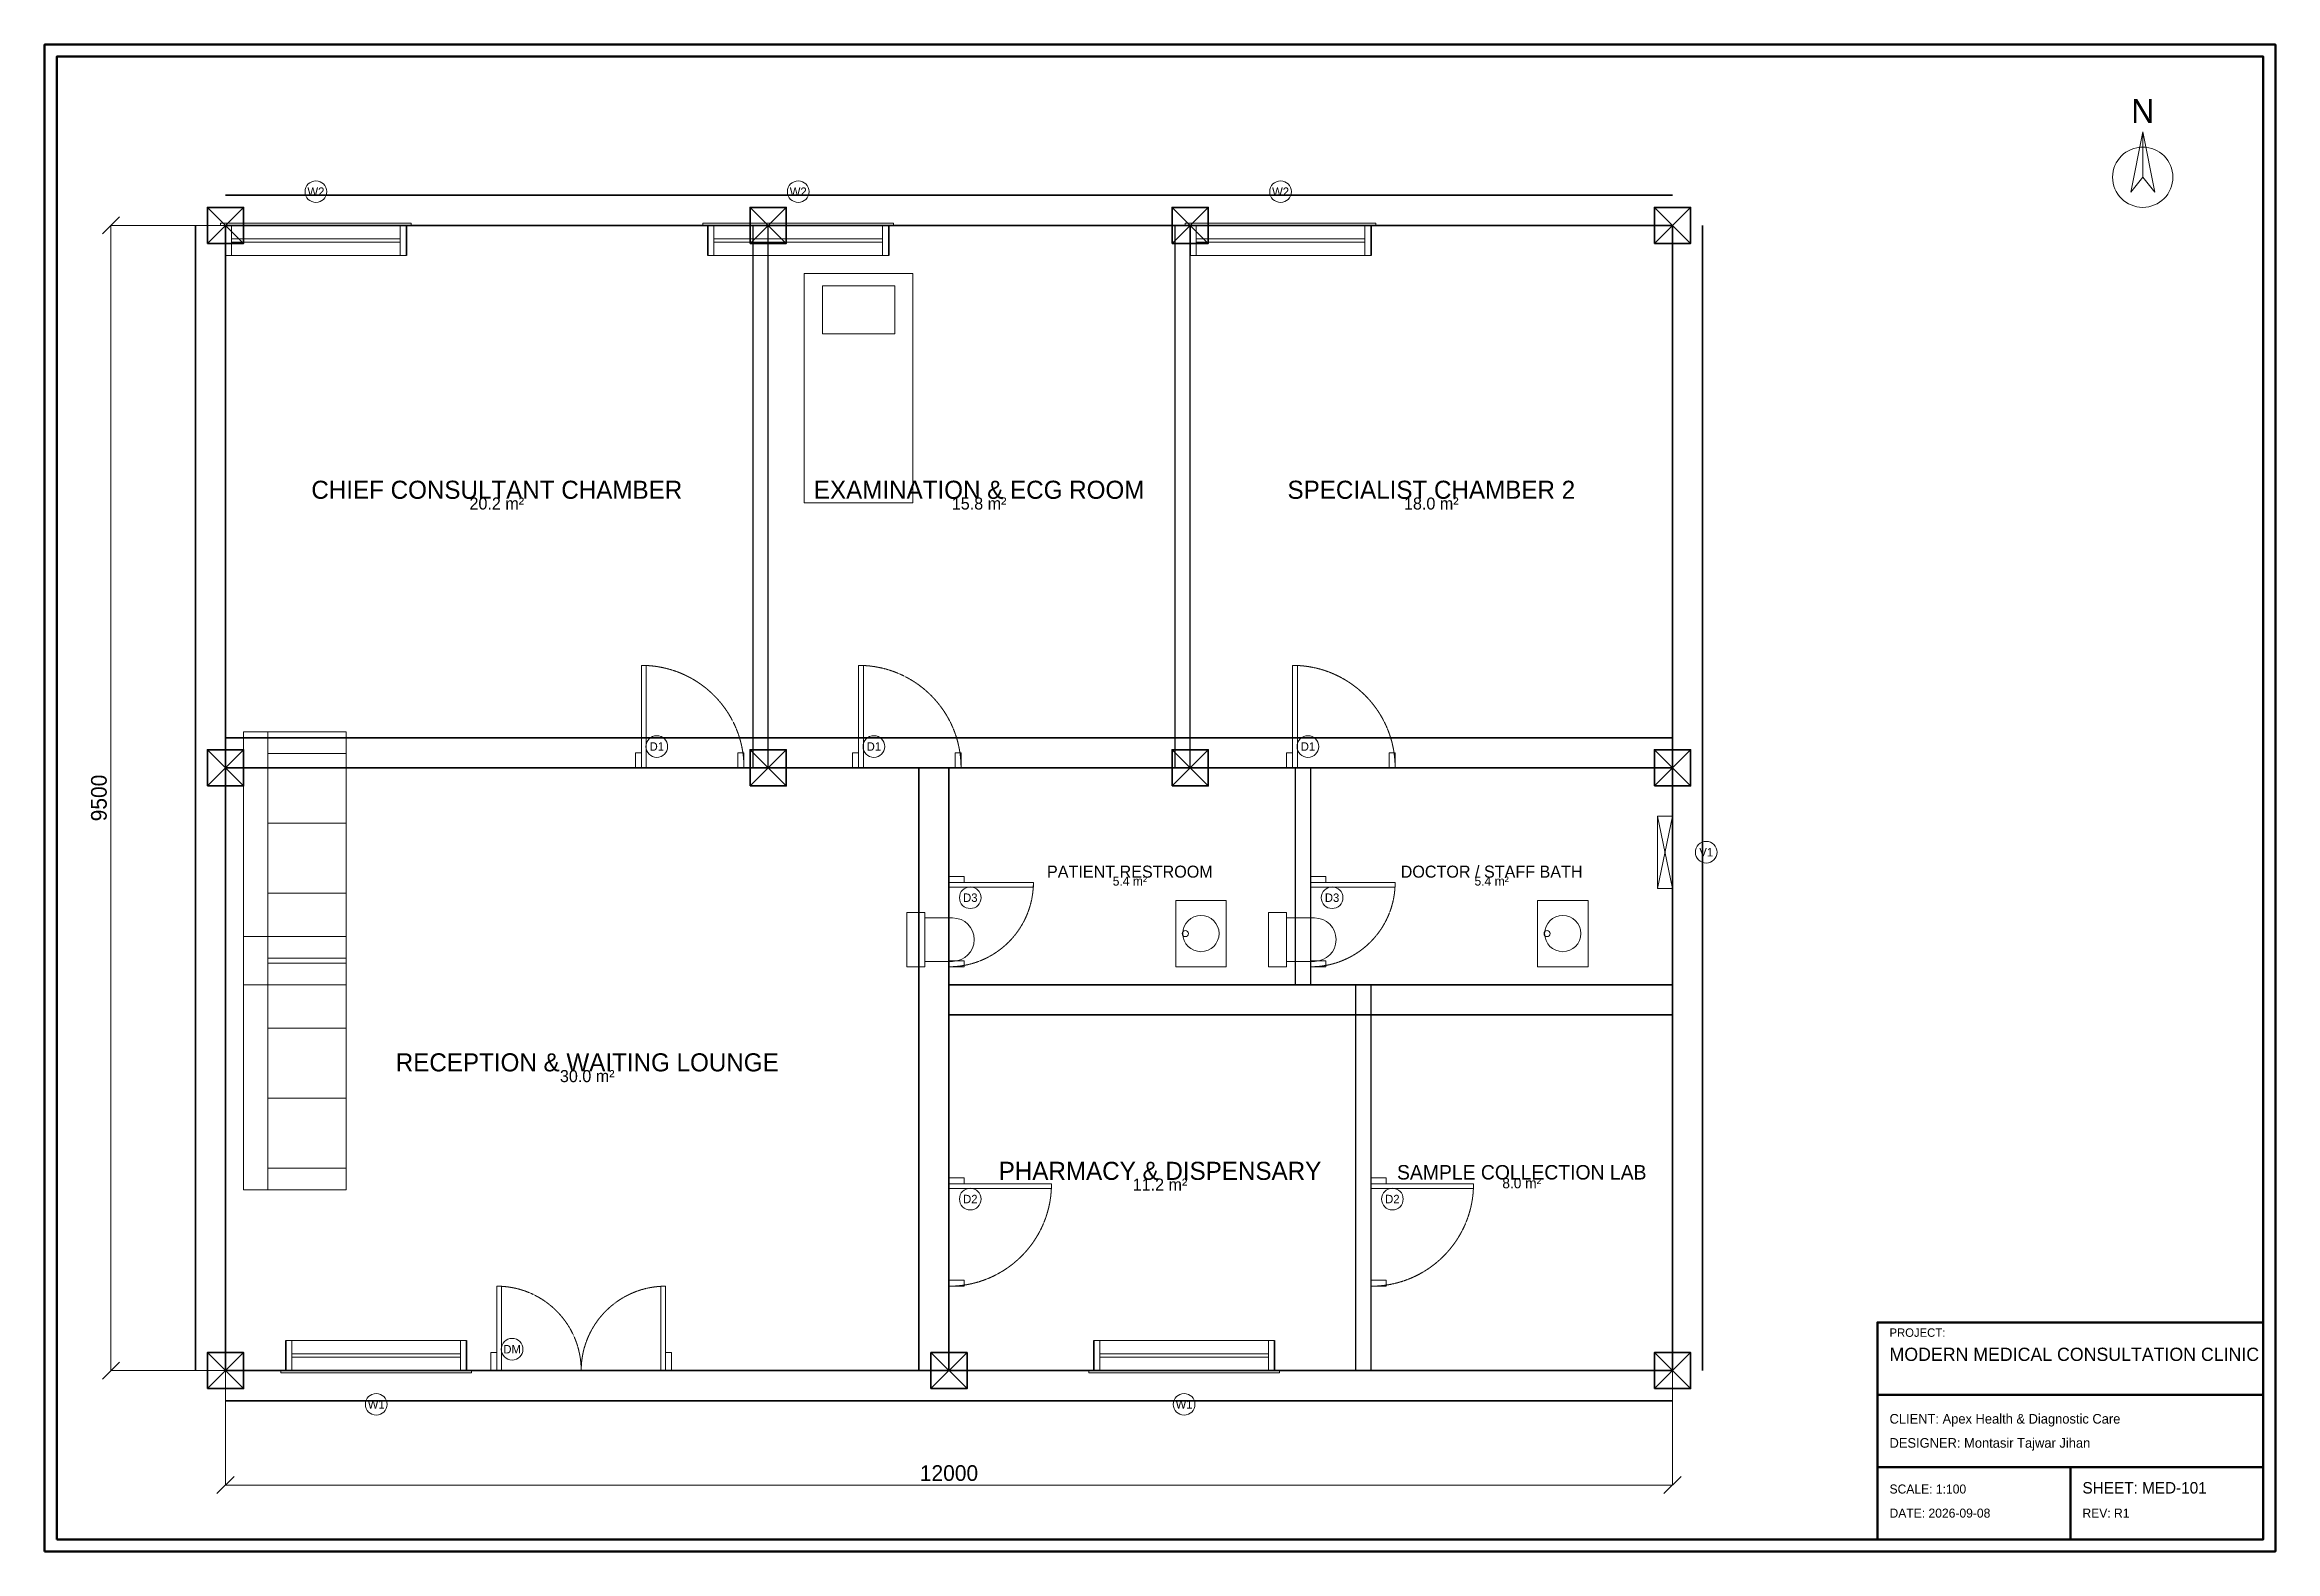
# Model space of a CAD drawing. Header units: millimetres. Extents: x -1500 to 17000, y -1500 to 11000.
import ezdxf
from ezdxf.enums import TextEntityAlignment as Align

# ---------------------------------------------------------------- set-up
doc = ezdxf.new("R2010")
doc.units = ezdxf.units.MM
doc.linetypes.add('DASHED', pattern=[1.524, 1.27, -0.254])
for name, color, linetype, lineweight in [('A-ANNO-DIMS', 1, 'Continuous', 13), ('A-ANNO-TEXT', 7, 'Continuous', 18), ('A-COLS', 1, 'Continuous', 35), ('A-DOOR', 2, 'Continuous', 18), ('A-FLOR-FIXT', 6, 'Continuous', 13), ('A-GLAZ', 5, 'Continuous', 18), ('A-TITL', 4, 'Continuous', 50), ('A-WALL-EXTR', 4, 'Continuous', 35), ('A-WALL-INTR', 3, 'Continuous', 25)]:
    doc.layers.add(name, color=color, linetype=linetype, lineweight=lineweight)
doc.styles.add('OpenSans', font='OpenSans-Regular.ttf')

# ---------------------------------------------------------------- blocks, each defined once
blk = doc.blocks.new('COLUMN_300x300')
at = {"layer": 'A-COLS'}
for p, q in [((-150, -150), (150, 150)), ((-150, 150), (150, -150))]:
    blk.add_line(p, q, dxfattribs=at)
blk.add_lwpolyline([(-150, -150), (150, -150), (150, 150), (-150, 150), (-150, -150)], close=True, dxfattribs=at)
blk = doc.blocks.new('DOOR_DOUBLE_1500')
at = {"layer": 'A-DOOR'}
for points in [[(50, 0), (50, 700), (90, 700), (90, 0), (50, 0)], [(1450, 0), (1450, 700), (1410, 700), (1410, 0), (1450, 0)], [(0, 0), (50, 0), (50, 150), (0, 150), (0, 0)], [(1450, 0), (1500, 0), (1500, 150), (1450, 150), (1450, 0)]]:
    blk.add_lwpolyline(points, close=True, dxfattribs=at)
at = {"layer": 'A-DOOR', "linetype": 'DASHED'}
for centre, start, end in [((50, 0), 0, 90), ((1450, 0), 90, 180)]:
    blk.add_arc(centre, 700, start, end, dxfattribs=at)
blk = doc.blocks.new('DOOR_SINGLE_900')
at = {"layer": 'A-DOOR'}
for points in [[(50, 0), (50, 850), (90, 850), (90, 0), (50, 0)], [(0, 0), (50, 0), (50, 125), (0, 125), (0, 0)], [(850, 0), (900, 0), (900, 125), (850, 125), (850, 0)]]:
    blk.add_lwpolyline(points, close=True, dxfattribs=at)
at = {"layer": 'A-DOOR', "linetype": 'DASHED'}
blk.add_arc((50, 0), 850, 0, 90, dxfattribs=at)
blk = doc.blocks.new('DOOR_SINGLE_750')
at = {"layer": 'A-DOOR'}
for points in [[(50, 0), (50, 700), (90, 700), (90, 0), (50, 0)], [(0, 0), (50, 0), (50, 125), (0, 125), (0, 0)], [(700, 0), (750, 0), (750, 125), (700, 125), (700, 0)]]:
    blk.add_lwpolyline(points, close=True, dxfattribs=at)
at = {"layer": 'A-DOOR', "linetype": 'DASHED'}
blk.add_arc((50, 0), 700, 0, 90, dxfattribs=at)
blk = doc.blocks.new('WINDOW_1500')
at = {"layer": 'A-GLAZ'}
for p, q in [((0, 250), (1500, 250)), ((50, 140), (1450, 140)), ((50, 110), (1450, 110))]:
    blk.add_line(p, q, dxfattribs=at)
for points in [[(0, 0), (50, 0), (50, 250), (0, 250), (0, 0)], [(1450, 0), (1500, 0), (1500, 250), (1450, 250), (1450, 0)], [(-40, -20), (1540, -20), (1540, 0), (-40, 0), (-40, -20)]]:
    blk.add_lwpolyline(points, close=True, dxfattribs=at)
at = {"layer": 'A-WALL-EXTR'}
for p, q in [((0, 0), (0, 250)), ((1500, 0), (1500, 250))]:
    blk.add_line(p, q, dxfattribs=at)
blk = doc.blocks.new('VENTILATOR_600')
at = {"layer": 'A-GLAZ'}
for p, q in [((0, 0), (600, 125)), ((0, 125), (600, 0))]:
    blk.add_line(p, q, dxfattribs=at)
blk.add_lwpolyline([(0, 0), (600, 0), (600, 125), (0, 125), (0, 0)], close=True, dxfattribs=at)
blk = doc.blocks.new('SOFA_3SEATER')
at = {"layer": 'A-FLOR-FIXT'}
for p, q in [((0, 650), (2100, 650)), ((760, 0), (760, 650)), ((1340, 0), (1340, 650))]:
    blk.add_line(p, q, dxfattribs=at)
for points in [[(0, 0), (2100, 0), (2100, 850), (0, 850), (0, 0)], [(0, 0), (180, 0), (180, 650), (0, 650), (0, 0)], [(1920, 0), (2100, 0), (2100, 650), (1920, 650), (1920, 0)]]:
    blk.add_lwpolyline(points, close=True, dxfattribs=at)
blk = doc.blocks.new('BED_SINGLE')
at = {"layer": 'A-FLOR-FIXT'}
for points in [[(0, 0), (900, 0), (900, 1900), (0, 1900), (0, 0)], [(150, 1400), (750, 1400), (750, 1800), (150, 1800), (150, 1400)]]:
    blk.add_lwpolyline(points, close=True, dxfattribs=at)
blk = doc.blocks.new('TOILET_WC')
at = {"layer": 'A-FLOR-FIXT'}
for p, q in [((45, 270), (45, 500)), ((405, 270), (405, 500))]:
    blk.add_line(p, q, dxfattribs=at)
blk.add_lwpolyline([(0, 500), (450, 500), (450, 650), (0, 650), (0, 500)], close=True, dxfattribs=at)
blk.add_arc((225, 270), 180, 180, 360, dxfattribs=at)
blk = doc.blocks.new('WASH_BASIN')
at = {"layer": 'A-FLOR-FIXT'}
blk.add_lwpolyline([(0, 0), (550, 0), (550, 420), (0, 420), (0, 0)], close=True, dxfattribs=at)
for centre, radius in [((275, 210), 150), ((275, 340), 25)]:
    blk.add_circle(centre, radius, dxfattribs=at)
blk = doc.blocks.new('NORTH_ARROW')
at = {"layer": 'A-ANNO-TEXT'}
for points in [[(0, 375), (-100, -125), (0, 0), (0, 375)], [(0, 375), (100, -125), (0, 0), (0, 375)]]:
    blk.add_lwpolyline(points, close=True, dxfattribs=at)
blk.add_circle((0, 0), 250, dxfattribs=at)
at = {"layer": 'A-ANNO-TEXT', "style": 'OpenSans'}
blk.add_text('N', height=200, dxfattribs=at).set_placement((0, 450), align=Align.CENTER)

msp = doc.modelspace()

# ---------------------------------------------------------------- linework, layer by layer
at = {"layer": 'A-ANNO-DIMS'}
for p, q in [((-1021, 9429), (-879, 9571)), ((-950, 0), (-950, 9500)), ((0, 9500), (-950, 9500)), ((-1021, -71), (-879, 71)), ((0, 0), (-950, 0)), ((0, 0), (0, -950)), ((12000, 0), (12000, -950)), ((-71, -1021), (71, -879)), ((11929, -1021), (12071, -879)), ((0, -950), (12000, -950))]:
    msp.add_line(p, q, dxfattribs=at)
at = {"layer": 'A-ANNO-TEXT'}
for centre in [(750, 9780), (4750, 9780), (8750, 9780), (3577, 5177), (5377, 5177), (8977, 5177), (12280, 4300), (6177, 3923), (9177, 3923), (6177, 1423), (9677, 1423), (2377, 177), (1250, -280), (7950, -280)]:
    msp.add_circle(centre, 90, dxfattribs=at)
at = {"layer": 'A-TITL'}
for p, q in [((13700, -200), (16900, -200)), ((13700, -800), (16900, -800)), ((15300, -1400), (15300, -800))]:
    msp.add_line(p, q, dxfattribs=at)
for points in [[(-1500, -1500), (17000, -1500), (17000, 11000), (-1500, 11000), (-1500, -1500)], [(-1400, -1400), (16900, -1400), (16900, 10900), (-1400, 10900), (-1400, -1400)], [(13700, -1400), (16900, -1400), (16900, 400), (13700, 400), (13700, -1400)]]:
    msp.add_lwpolyline(points, close=True, dxfattribs=at)
at = {"layer": 'A-WALL-EXTR'}
for p, q in [((0, 9750), (4500, 9750)), ((4500, 9750), (8000, 9750)), ((8000, 9750), (12000, 9750)), ((-250, 5000), (-250, 9500)), ((0, 9500), (4500, 9500)), ((0, 5000), (0, 9500)), ((4500, 9500), (8000, 9500)), ((8000, 9500), (12000, 9500)), ((12000, 5000), (12000, 9500)), ((12250, 5000), (12250, 9500)), ((0, 5250), (6000, 5250)), ((0, 5250), (4500, 5250)), ((4500, 5250), (8000, 5250)), ((6000, 5250), (9000, 5250)), ((8000, 5250), (12000, 5250)), ((9000, 5250), (12000, 5250)), ((-250, 0), (-250, 5000)), ((0, 5000), (6000, 5000)), ((0, 0), (0, 5000)), ((0, 5000), (4500, 5000)), ((4500, 5000), (8000, 5000)), ((5750, 0), (5750, 5000)), ((5750, 3200), (5750, 5000)), ((6000, 0), (6000, 5000)), ((6000, 5000), (9000, 5000)), ((6000, 3200), (6000, 5000)), ((8000, 5000), (12000, 5000)), ((9000, 5000), (12000, 5000)), ((12000, 3200), (12000, 5000)), ((12250, 3200), (12250, 5000)), ((5750, 0), (5750, 3200)), ((6000, 3200), (9500, 3200)), ((6000, 0), (6000, 3200)), ((6000, 3200), (9000, 3200)), ((9000, 3200), (12000, 3200)), ((9500, 3200), (12000, 3200)), ((12000, 0), (12000, 3200)), ((12250, 0), (12250, 3200)), ((6000, 2950), (9500, 2950)), ((6000, 2950), (9000, 2950)), ((9000, 2950), (12000, 2950)), ((9500, 2950), (12000, 2950)), ((0, 0), (6000, 0)), ((6000, 0), (9500, 0)), ((9500, 0), (12000, 0)), ((0, -250), (6000, -250)), ((6000, -250), (9500, -250)), ((9500, -250), (12000, -250))]:
    msp.add_line(p, q, dxfattribs=at)
at = {"layer": 'A-WALL-INTR'}
for p, q in [((4375, 5000), (4375, 9500)), ((4500, 5000), (4500, 9500)), ((7875, 5000), (7875, 9500)), ((8000, 5000), (8000, 9500)), ((8875, 3200), (8875, 5000)), ((9000, 3200), (9000, 5000)), ((9375, 0), (9375, 3200)), ((9500, 0), (9500, 3200))]:
    msp.add_line(p, q, dxfattribs=at)

# ---------------------------------------------------------------- block references
at = {"layer": 'A-ANNO-TEXT'}
msp.add_blockref('NORTH_ARROW', (15900, 9900), dxfattribs=at)
at = {"layer": 'A-COLS'}
for p in [(0, 9500), (4500, 9500), (8000, 9500), (12000, 9500), (0, 5000), (4500, 5000), (8000, 5000), (12000, 5000), (0, 0), (6000, 0), (12000, 0)]:
    msp.add_blockref('COLUMN_300x300', p, dxfattribs=at)
at = {"layer": 'A-DOOR'}
for name, p in [('DOOR_SINGLE_900', (3400, 5000)), ('DOOR_SINGLE_900', (5200, 5000)), ('DOOR_SINGLE_900', (8800, 5000)), ('DOOR_DOUBLE_1500', (2200, 0))]:
    msp.add_blockref(name, p, dxfattribs=at)
at = {"layer": 'A-DOOR', "rotation": 270}
for name, p in [('DOOR_SINGLE_750', (6000, 4100)), ('DOOR_SINGLE_750', (9000, 4100)), ('DOOR_SINGLE_900', (6000, 1600)), ('DOOR_SINGLE_900', (9500, 1600))]:
    msp.add_blockref(name, p, dxfattribs=at)
at = {"layer": 'A-FLOR-FIXT'}
msp.add_blockref('BED_SINGLE', (4800, 7200), dxfattribs=at)
at = {"layer": 'A-FLOR-FIXT', "rotation": 90}
for name, p in [('SOFA_3SEATER', (1000, 3200)), ('WASH_BASIN', (8300, 3350)), ('WASH_BASIN', (11300, 3350)), ('TOILET_WC', (6300, 3350)), ('TOILET_WC', (9300, 3350)), ('SOFA_3SEATER', (1000, 1500))]:
    msp.add_blockref(name, p, dxfattribs=at)
at = {"layer": 'A-GLAZ'}
for name, p, rotation in [('WINDOW_1500', (1500, 9500), 180), ('WINDOW_1500', (5500, 9500), 180), ('WINDOW_1500', (9500, 9500), 180), ('VENTILATOR_600', (12000, 4000), 90)]:
    msp.add_blockref(name, p, dxfattribs=dict(at, rotation=rotation))
for p in [(500, 0), (7200, 0)]:
    msp.add_blockref('WINDOW_1500', p, dxfattribs=at)

# ---------------------------------------------------------------- texts
at = {"layer": 'A-ANNO-TEXT'}
for s, height, p in [('W2', 70, (750, 9780)), ('W2', 70, (4750, 9780)), ('W2', 70, (8750, 9780)), ('CHIEF CONSULTANT CHAMBER', 150, (2250, 7307)), ('20.2 m²', 100, (2250, 7193)), ('EXAMINATION & ECG ROOM', 150, (6250, 7307)), ('15.8 m²', 100, (6250, 7193)), ('SPECIALIST CHAMBER 2', 150, (10000, 7307)), ('18.0 m²', 100, (10000, 7193)), ('D1', 70, (3577, 5177)), ('D1', 70, (5377, 5177)), ('D1', 70, (8977, 5177)), ('V1', 70, (12280, 4300)), ('PATIENT RESTROOM', 100, (7500, 4139)), ('5.4 m²', 75, (7500, 4061)), ('DOCTOR / STAFF BATH', 100, (10500, 4139)), ('5.4 m²', 75, (10500, 4061)), ('D3', 70, (6177, 3923)), ('D3', 70, (9177, 3923)), ('RECEPTION & WAITING LOUNGE', 150, (3000, 2557)), ('30.0 m²', 100, (3000, 2443)), ('PHARMACY & DISPENSARY', 150, (7750, 1657)), ('SAMPLE COLLECTION LAB', 120, (10750, 1645)), ('11.2 m²', 100, (7750, 1543)), ('8.0 m²', 85, (10750, 1555)), ('D2', 70, (6177, 1423)), ('D2', 70, (9677, 1423)), ('DM', 70, (2377, 177)), ('W1', 70, (1250, -280)), ('W1', 70, (7950, -280)), ('12000', 130, (6000, -850))]:
    msp.add_text(s, height=height, dxfattribs=at).set_placement(p, align=Align.MIDDLE_CENTER)
msp.add_text('9500', height=130, rotation=90, dxfattribs=at).set_placement((-1050, 4750), align=Align.MIDDLE_CENTER)
for s, height, p in [('PROJECT:', 70, (13800, 280)), ('MODERN MEDICAL CONSULTATION CLINIC', 110, (13800, 80)), ('CLIENT: Apex Health & Diagnostic Care', 80, (13800, -440)), ('DESIGNER: Montasir Tajwar Jihan', 80, (13800, -640)), ('SHEET: MED-101', 95, (15400, -1020)), ('SCALE: 1:100', 75, (13800, -1020)), ('DATE: 2026-09-08', 75, (13800, -1220)), ('REV: R1', 75, (15400, -1220))]:
    msp.add_text(s, height=height, dxfattribs=at).set_placement(p)

doc.saveas('drawing.dxf')
